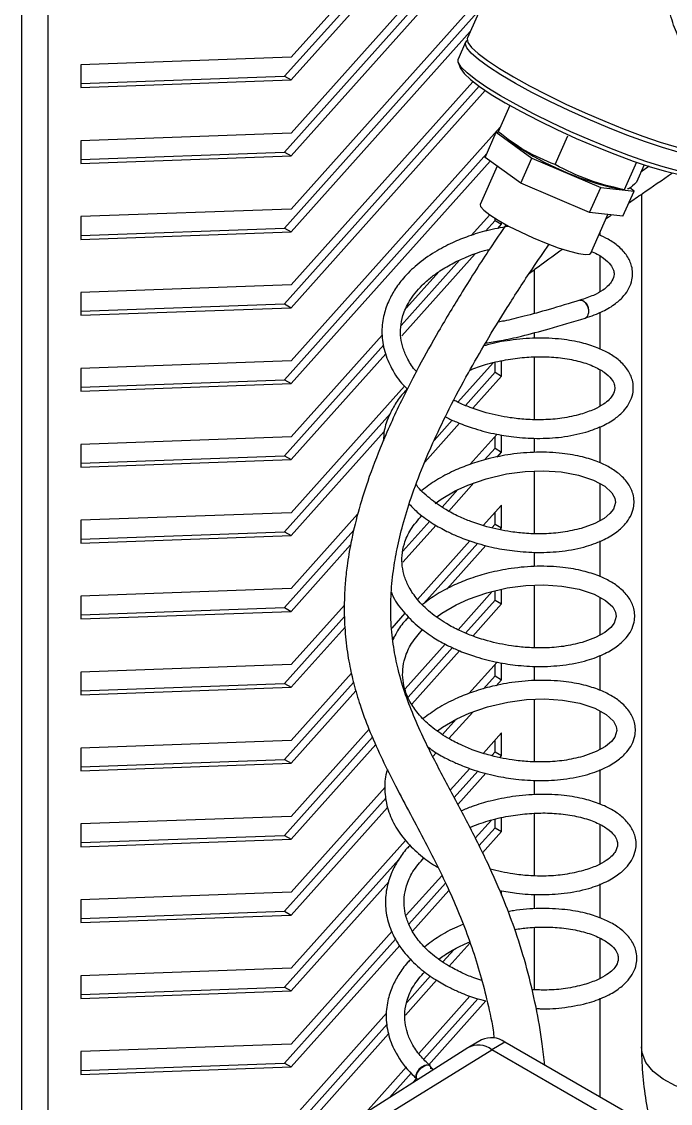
# Model space of a CAD drawing. Extents: x 150 to 4150, y 50 to 2920.
# Drawn here: x 3065.1 to 3239.5, y 1683.2 to 1974.1 of the extents above; entities that cross this region are included whole.
import ezdxf

# ---------------------------------------------------------------- set-up
doc = ezdxf.new("R2010")
doc.units = 0
doc.header["$LTSCALE"] = 10
doc.linetypes.add('SLD-KATı', pattern=[0])
doc.layers.get('0').update_dxf_attribs({"linetype": 'CONTINUOUS'})

msp = doc.modelspace()

# ---------------------------------------------------------------- linework, layer by layer
at = {"color": 7, "linetype": 'SLD-KATı'}
for p, q in [((3065.09, 2074.77), (3065.09, 1495.14)), ((3072.16, 2015.57), (3072.16, 1539.93)), ((3135.8, 1959.43), (3168.7, 1996.24)), ((3167.04, 1997.5), (3137.56, 1964.53)), ((3137.56, 1958.41), (3170.31, 1995.04)), ((3195.18, 1992.88), (3184.93, 1969.7)), ((3178.74, 1990.17), (3137.56, 1944.12)), ((3135.8, 1939.01), (3180.58, 1989.11)), ((3137.56, 1937.99), (3182.35, 1988.09)), ((3191.04, 1983.52), (3137.56, 1923.7)), ((3135.8, 1918.6), (3188.31, 1977.34)), ((3137.56, 1917.58), (3185.69, 1971.41)), ((3184.43, 1968.57), (3182.44, 1964.04)), ((3137.56, 1964.53), (3081, 1962.49)), ((3081, 1962.49), (3081, 1956.37)), ((3182.49, 1963.09), (3183.13, 1961.48)), ((3081, 1957.45), (3135.8, 1959.43)), ((3081, 1956.37), (3137.56, 1958.41)), ((3135.8, 1959.43), (3137.56, 1958.41)), ((3186.43, 1957.95), (3137.56, 1903.29)), ((3135.8, 1898.19), (3188.11, 1956.7)), ((3137.56, 1897.16), (3189.76, 1955.55)), ((3196.34, 1951.56), (3193.21, 1944.48)), ((3137.56, 1944.12), (3081, 1942.08)), ((3193.77, 1945.75), (3137.56, 1882.88)), ((3189.73, 1937.58), (3192.72, 1944.36)), ((3192.37, 1943.55), (3192.37, 1944.17)), ((3192.72, 1944.36), (3202.27, 1937.42)), ((3193.5, 1944.28), (3192.72, 1944.36)), ((3208.52, 1935.64), (3211.95, 1943.42)), ((3081, 1942.08), (3081, 1935.96)), ((3195.89, 1942.41), (3198.3, 1940.65)), ((3081, 1937.04), (3135.8, 1939.01)), ((3081, 1935.96), (3137.56, 1937.99)), ((3135.8, 1939.01), (3137.56, 1937.99)), ((3135.8, 1877.77), (3190.18, 1938.6)), ((3199.27, 1930.64), (3189.73, 1937.58)), ((3199.27, 1930.64), (3202.27, 1937.42)), ((3202.27, 1937.42), (3220.79, 1929.52)), ((3137.56, 1876.75), (3191.07, 1936.6)), ((3192.94, 1935.24), (3188.39, 1924.93)), ((3230.39, 1936.3), (3227.11, 1928.88)), ((3232.45, 1935.61), (3230.4, 1930.97)), ((3231.74, 1934), (3231.74, 1933.77)), ((3217.79, 1922.73), (3199.27, 1930.64)), ((3217.79, 1922.73), (3220.79, 1929.52)), ((3220.79, 1929.52), (3229.76, 1928.55)), ((3223.06, 1929.71), (3227.38, 1928.83)), ((3226.77, 1921.77), (3229.76, 1928.55)), ((3227.18, 1928.9), (3227.11, 1928.88)), ((3229.76, 1928.55), (3228.62, 1929.38)), ((3231.74, 1927.69), (3231.74, 1698.42)), ((3137.56, 1923.7), (3081, 1921.67)), ((3226.77, 1921.77), (3217.79, 1922.73)), ((3081, 1921.67), (3081, 1915.54)), ((3190.94, 1922.17), (3185.96, 1916.6)), ((3189.8, 1917.76), (3192.37, 1920.63)), ((3192.37, 1920.63), (3192.37, 1921.23)), ((3192.37, 1920.63), (3194.13, 1919.61)), ((3194.13, 1919.61), (3194.13, 1920.19)), ((3218.12, 1911.8), (3222.71, 1922.2)), ((3222.24, 1921.14), (3223.64, 1922.1)), ((3081, 1916.63), (3135.8, 1918.6)), ((3081, 1915.54), (3137.56, 1917.58)), ((3135.8, 1918.6), (3137.56, 1917.58)), ((3193.09, 1918.45), (3194.13, 1919.61)), ((3220.65, 1916.6), (3220.65, 1917.54)), ((3167.29, 1889.59), (3186.99, 1911.62)), ((3167.1, 1892.38), (3182.82, 1909.96)), ((3220.65, 1901.5), (3220.65, 1910.97)), ((3177.24, 1906.84), (3168.57, 1897.15)), ((3202.97, 1895.63), (3202.97, 1907.44)), ((3137.56, 1903.29), (3081, 1901.25)), ((3081, 1901.25), (3081, 1895.13)), ((3081, 1896.21), (3135.8, 1898.19)), ((3081, 1895.13), (3137.56, 1897.16)), ((3135.8, 1898.19), (3137.56, 1897.16)), ((3216.64, 1894.4), (3216.82, 1894.47)), ((3220.65, 1886.01), (3220.65, 1895.93)), ((3162.03, 1889.83), (3137.56, 1862.46)), ((3202.97, 1888.94), (3202.97, 1890.47)), ((3135.8, 1857.36), (3162.44, 1887.16)), ((3137.56, 1882.88), (3081, 1880.84)), ((3137.56, 1856.34), (3162.97, 1884.76)), ((3191.84, 1882.35), (3182.37, 1871.75)), ((3192.37, 1879.81), (3192.37, 1882.47)), ((3194.13, 1878.79), (3194.13, 1882.89)), ((3202.97, 1867.1), (3202.97, 1883.91)), ((3081, 1880.84), (3081, 1874.72)), ((3184.39, 1870.89), (3192.37, 1879.81)), ((3192.37, 1879.81), (3194.13, 1878.79)), ((3220.65, 1870.72), (3220.65, 1880.4)), ((3081, 1875.8), (3135.8, 1877.77)), ((3081, 1874.72), (3137.56, 1876.75)), ((3135.8, 1877.77), (3137.56, 1876.75)), ((3186.38, 1870.12), (3194.13, 1878.79)), ((3168.01, 1876.1), (3137.56, 1842.05)), ((3135.8, 1836.94), (3164.23, 1868.75)), ((3173.47, 1855.68), (3182.82, 1866.13)), ((3175.98, 1861.48), (3180.88, 1866.96)), ((3220.65, 1855.43), (3220.65, 1865.19)), ((3137.56, 1862.46), (3081, 1860.43)), ((3137.56, 1835.92), (3162.58, 1863.9)), ((3192.94, 1863.16), (3185.69, 1855.06)), ((3192.37, 1859.39), (3192.37, 1862.52)), ((3194.13, 1858.37), (3194.13, 1862.97)), ((3202.97, 1858.25), (3202.97, 1862.08)), ((3081, 1860.43), (3081, 1854.3)), ((3189.53, 1856.22), (3192.37, 1859.39)), ((3192.37, 1859.39), (3194.13, 1858.37)), ((3081, 1855.39), (3135.8, 1857.36)), ((3081, 1854.3), (3137.56, 1856.34)), ((3135.8, 1857.36), (3137.56, 1856.34)), ((3192.9, 1856.99), (3194.13, 1858.37)), ((3202.97, 1836.43), (3202.97, 1853.23)), ((3179.92, 1842.48), (3186.68, 1850.04)), ((3178.2, 1843.55), (3182.4, 1848.25)), ((3220.65, 1839.94), (3220.65, 1849.83)), ((3137.56, 1842.05), (3081, 1840.01)), ((3155.43, 1841.62), (3137.56, 1821.63)), ((3194.13, 1844.08), (3189.22, 1838.59)), ((3192.37, 1838.98), (3192.37, 1842.11)), ((3194.13, 1837.96), (3194.13, 1844.08)), ((3081, 1840.01), (3081, 1833.89)), ((3167.61, 1831.71), (3174.82, 1839.77)), ((3167.61, 1828.71), (3176.52, 1838.67)), ((3191.49, 1838), (3192.37, 1838.98)), ((3192.37, 1838.98), (3194.13, 1837.96)), ((3081, 1834.97), (3135.8, 1836.94)), ((3081, 1833.89), (3137.56, 1835.92)), ((3135.8, 1816.53), (3154.43, 1837.37)), ((3135.8, 1836.94), (3137.56, 1835.92)), ((3193.74, 1837.52), (3194.13, 1837.96)), ((3137.56, 1815.51), (3153.53, 1833.37)), ((3185.57, 1834.5), (3171.49, 1818.75)), ((3173.25, 1817.6), (3187.76, 1833.83)), ((3179.44, 1821.53), (3189.92, 1833.25)), ((3220.65, 1824.85), (3220.65, 1834.44)), ((3202.97, 1827.56), (3202.97, 1831.42)), ((3137.56, 1821.63), (3081, 1819.6)), ((3192.37, 1818.57), (3192.37, 1821.03)), ((3194.13, 1817.55), (3194.13, 1821.45)), ((3202.97, 1805.76), (3202.97, 1822.55)), ((3081, 1819.6), (3081, 1813.47)), ((3191.62, 1820.86), (3182.43, 1810.58)), ((3184.43, 1809.69), (3192.37, 1818.57)), ((3192.37, 1818.57), (3194.13, 1817.55)), ((3220.65, 1809.17), (3220.65, 1819.26)), ((3081, 1814.56), (3135.8, 1816.53)), ((3081, 1813.47), (3137.56, 1815.51)), ((3135.8, 1816.53), (3137.56, 1815.51)), ((3151.86, 1817.21), (3137.56, 1801.22)), ((3186.4, 1808.89), (3194.13, 1817.55)), ((3135.8, 1796.12), (3151.87, 1814.1)), ((3168.13, 1815), (3164.58, 1811.03)), ((3137.56, 1795.1), (3152.05, 1811.3)), ((3164.87, 1808.23), (3165.29, 1808.7)), ((3178.98, 1806.72), (3168.2, 1794.66)), ((3169, 1792.43), (3180.92, 1805.76)), ((3170, 1790.55), (3182.84, 1804.92)), ((3220.65, 1794.26), (3220.65, 1803.7)), ((3137.56, 1801.22), (3081, 1799.19)), ((3192.91, 1801.88), (3185.34, 1793.42)), ((3192.37, 1798.15), (3192.37, 1801.28)), ((3194.13, 1797.13), (3194.13, 1801.68)), ((3202.97, 1796.88), (3202.97, 1800.76)), ((3081, 1799.19), (3081, 1793.06)), ((3153.76, 1798.92), (3137.56, 1780.81)), ((3189.26, 1794.68), (3192.37, 1798.15)), ((3192.37, 1798.15), (3194.13, 1797.13)), ((3081, 1794.15), (3135.8, 1796.12)), ((3081, 1793.06), (3137.56, 1795.1)), ((3135.8, 1775.7), (3154.32, 1796.42)), ((3135.8, 1796.12), (3137.56, 1795.1)), ((3192.7, 1795.53), (3194.13, 1797.13)), ((3137.56, 1774.68), (3154.96, 1794.14)), ((3202.97, 1775.09), (3202.97, 1791.87)), ((3178.29, 1782.4), (3181.95, 1786.5)), ((3179.98, 1781.3), (3186.37, 1788.45)), ((3220.65, 1778.39), (3220.65, 1788.69)), ((3158.49, 1783.8), (3137.56, 1760.39)), ((3137.56, 1780.81), (3081, 1778.77)), ((3135.8, 1755.29), (3159.41, 1781.7)), ((3194.13, 1782.84), (3189.23, 1777.36)), ((3192.37, 1777.74), (3192.37, 1780.87)), ((3194.13, 1776.72), (3194.13, 1782.84)), ((3081, 1778.77), (3081, 1772.65)), ((3137.56, 1754.27), (3160.29, 1779.69)), ((3174.69, 1778.38), (3174.91, 1778.63)), ((3175.67, 1776.48), (3176.58, 1777.5)), ((3191.47, 1776.74), (3192.37, 1777.74)), ((3192.37, 1777.74), (3194.13, 1776.72)), ((3081, 1773.73), (3135.8, 1775.7)), ((3081, 1772.65), (3137.56, 1774.68)), ((3135.8, 1775.7), (3137.56, 1774.68)), ((3193.72, 1776.26), (3194.13, 1776.72)), ((3185.59, 1773.29), (3180.35, 1767.42)), ((3181.38, 1765.46), (3187.76, 1772.59)), ((3182.38, 1763.57), (3189.92, 1772.01)), ((3220.65, 1763.68), (3220.65, 1772.95)), ((3202.97, 1766.19), (3202.97, 1770.1)), ((3162.79, 1768.2), (3137.56, 1739.98)), ((3135.8, 1734.88), (3163.06, 1765.37)), ((3137.56, 1733.86), (3163.45, 1762.81)), ((3137.56, 1760.39), (3081, 1758.36)), ((3194.13, 1756.31), (3194.13, 1760.02)), ((3202.97, 1744.42), (3202.97, 1761.19)), ((3081, 1758.36), (3081, 1752.23)), ((3191.4, 1759.37), (3187.05, 1754.51)), ((3188.05, 1752.5), (3192.37, 1757.33)), ((3192.37, 1757.33), (3192.37, 1759.6)), ((3192.37, 1757.33), (3194.13, 1756.31)), ((3220.65, 1747.61), (3220.65, 1758.12)), ((3081, 1753.32), (3135.8, 1755.29)), ((3081, 1752.23), (3137.56, 1754.27)), ((3135.8, 1755.29), (3137.56, 1754.27)), ((3189.01, 1750.57), (3194.13, 1756.31)), ((3168.29, 1753.94), (3137.56, 1719.57)), ((3135.8, 1714.46), (3166.51, 1748.81)), ((3137.56, 1713.44), (3163.78, 1742.76)), ((3178.03, 1744.42), (3168.52, 1733.78)), ((3169.23, 1731.44), (3179.03, 1742.41)), ((3137.56, 1739.98), (3081, 1737.94)), ((3170.17, 1729.5), (3179.98, 1740.48)), ((3194.13, 1739.18), (3194.13, 1740.4)), ((3220.65, 1733.07), (3220.65, 1742.21)), ((3081, 1737.94), (3081, 1731.82)), ((3202.97, 1735.5), (3202.97, 1739.44)), ((3081, 1732.9), (3135.8, 1734.88)), ((3081, 1731.82), (3137.56, 1733.86)), ((3135.8, 1734.88), (3137.56, 1733.86)), ((3164.7, 1729.51), (3137.56, 1699.15)), ((3202.97, 1713.75), (3202.97, 1730.51)), ((3135.8, 1694.05), (3165.59, 1727.38)), ((3137.56, 1693.03), (3166.77, 1725.7)), ((3180.04, 1720.12), (3185.67, 1726.42)), ((3220.65, 1716.84), (3220.65, 1727.55)), ((3178.37, 1721.26), (3181.34, 1724.58)), ((3137.56, 1719.57), (3081, 1717.53)), ((3081, 1717.53), (3081, 1711.41)), ((3168.26, 1706.95), (3176.65, 1716.33)), ((3168.63, 1710.37), (3175, 1717.49)), ((3081, 1712.49), (3135.8, 1714.46)), ((3081, 1711.41), (3137.56, 1713.44)), ((3135.8, 1714.46), (3137.56, 1713.44)), ((3185.62, 1712.08), (3171.84, 1696.66)), ((3173.22, 1695.08), (3187.76, 1711.34)), ((3174.47, 1693.49), (3189.92, 1710.76)), ((3220.65, 1684.89), (3220.65, 1711.46)), ((3163.23, 1707.44), (3137.56, 1678.74)), ((3135.8, 1673.64), (3163.36, 1704.47)), ((3137.56, 1672.62), (3163.76, 1701.91)), ((3137.56, 1699.15), (3081, 1697.12)), ((3188.77, 1700.31), (3185.23, 1698.27)), ((3195.02, 1699.69), (3191.48, 1697.65)), ((3350.58, 1609.89), (3195.02, 1699.69)), ((3081, 1697.12), (3081, 1690.99)), ((3185.08, 1698.18), (3145.82, 1673.22)), ((3151.61, 1673.02), (3191.48, 1697.65)), ((3347.05, 1607.85), (3191.48, 1697.65)), ((3081, 1692.08), (3135.8, 1694.05)), ((3081, 1690.99), (3137.56, 1693.03)), ((3135.8, 1694.05), (3137.56, 1693.03)), ((3168.57, 1693.01), (3157.54, 1680.67)), ((3175.77, 1692.26), (3174.96, 1693.23)), ((3164.01, 1684.78), (3169.85, 1691.32)), ((3170.22, 1688.73), (3171.25, 1689.88))]:
    msp.add_line(p, q, dxfattribs=at)
at = {"color": 7, "linetype": 'SLD-KATı', "flags": 128}
for points in [[(3184.93, 1969.7), (3184.88, 1969.55), (3185.08, 1968.52), (3186.08, 1967.17), (3187.86, 1965.52), (3190.38, 1963.61), (3193.57, 1961.5), (3197.36, 1959.21)], [(3245.25, 1938.1), (3241.6, 1939), (3237.41, 1940.23), (3232.79, 1941.77), (3227.84, 1943.58), (3222.67, 1945.62), (3217.41, 1947.85), (3212.18, 1950.2), (3207.11, 1952.63), (3202.31, 1955.08), (3197.89, 1957.49), (3193.96, 1959.81), (3190.61, 1961.97), (3187.92, 1963.94), (3185.96, 1965.65), (3184.76, 1967.08), (3184.36, 1968.19), (3184.76, 1968.96), (3184.89, 1969.04)], [(3251.04, 1933.73), (3250.71, 1933.34), (3249.51, 1932.94), (3247.54, 1932.92), (3244.85, 1933.27), (3241.5, 1933.98), (3237.57, 1935.05), (3233.15, 1936.44), (3228.35, 1938.12), (3223.27, 1940.05), (3218.05, 1942.19), (3212.79, 1944.49), (3207.62, 1946.89), (3202.67, 1949.34), (3198.04, 1951.77), (3193.86, 1954.14), (3190.21, 1956.39), (3187.18, 1958.46), (3184.85, 1960.31), (3183.26, 1961.88), (3182.46, 1963.16), (3182.44, 1964.04)], [(3183.13, 1961.48), (3183.16, 1961.42), (3184.06, 1960.11), (3185.76, 1958.5), (3188.2, 1956.63), (3191.34, 1954.53), (3195.09, 1952.28), (3199.36, 1949.9), (3204.05, 1947.48), (3209.03, 1945.07), (3214.19, 1942.71), (3219.41, 1940.49), (3224.54, 1938.44), (3229.48, 1936.62), (3234.08, 1935.08), (3238.25, 1933.85), (3241.87, 1932.96), (3244.86, 1932.44), (3247.15, 1932.29), (3248.68, 1932.52), (3248.68, 1932.52)], [(3197.36, 1959.21), (3201.66, 1956.82), (3206.38, 1954.38), (3211.39, 1951.94), (3216.6, 1949.56), (3221.86, 1947.29), (3227.06, 1945.2), (3232.08, 1943.33), (3236.79, 1941.71), (3241.1, 1940.4), (3244.89, 1939.42), (3248.08, 1938.8), (3250.6, 1938.54), (3252.38, 1938.66), (3253.38, 1939.15), (3253.54, 1939.39)], [(3188.39, 1924.93), (3188.49, 1924.36), (3189.35, 1923.39), (3190.95, 1922.16), (3193.22, 1920.71), (3196.03, 1919.14), (3199.23, 1917.53), (3202.65, 1915.97), (3206.1, 1914.53), (3209.39, 1913.3), (3212.36, 1912.35), (3214.83, 1911.72), (3216.68, 1911.44), (3217.81, 1911.54), (3218.12, 1911.8)], [(3215.17, 1899.17), (3215.6, 1899.22), (3216.25, 1898.97), (3216.84, 1898.39), (3217.29, 1897.56), (3217.53, 1896.62), (3217.53, 1895.7)], [(3217.51, 1896.75), (3217.28, 1897.58), (3216.81, 1898.4), (3216.21, 1898.97), (3215.56, 1899.21), (3215.17, 1899.17)], [(3176.27, 1844.52), (3177.91, 1845.71), (3181.69, 1847.92), (3185.02, 1849.46), (3189.96, 1851.19), (3195.42, 1852.47), (3200.47, 1853.14), (3205.27, 1853.31), (3210.12, 1853.01), (3214.8, 1852.16), (3218.83, 1850.82), (3221.89, 1849.15), (3223.81, 1847.38), (3224.59, 1845.93), (3224.74, 1844.79), (3224.19, 1843), (3223.28, 1841.83), (3221.7, 1840.52), (3219.21, 1839.15), (3215.57, 1837.84), (3215.57, 1837.84)], [(3176.73, 1814.04), (3178.1, 1815.04), (3181.88, 1817.25), (3185.21, 1818.78), (3190.15, 1820.51), (3195.61, 1821.8), (3200.66, 1822.46), (3205.46, 1822.64), (3210.31, 1822.33), (3214.99, 1821.49), (3219.02, 1820.15), (3222.08, 1818.48), (3224, 1816.71), (3224.78, 1815.26), (3224.93, 1814.12), (3224.38, 1812.33), (3223.47, 1811.16), (3221.89, 1809.85), (3219.4, 1808.48), (3215.76, 1807.16), (3215.76, 1807.16)], [(3176.92, 1783.37), (3178.29, 1784.36), (3182.07, 1786.58), (3185.4, 1788.11), (3190.34, 1789.84), (3195.8, 1791.13), (3200.85, 1791.79), (3205.64, 1791.97), (3210.5, 1791.66), (3215.18, 1790.81), (3219.21, 1789.48), (3222.27, 1787.8), (3224.19, 1786.03), (3224.97, 1784.59), (3225.12, 1783.44), (3224.57, 1781.66), (3223.66, 1780.48), (3222.07, 1779.17), (3219.58, 1777.8), (3215.95, 1776.49), (3215.95, 1776.49)], [(3173.45, 1693.36), (3172.64, 1692.93), (3171.91, 1692.28), (3171.36, 1691.53), (3171.08, 1690.78), (3171.11, 1690.14), (3171.28, 1689.85)], [(3171.58, 1689.59), (3171.57, 1689.6), (3171.25, 1689.98), (3171.22, 1690.6), (3171.47, 1691.36), (3171.98, 1692.15), (3172.66, 1692.85), (3173.41, 1693.35), (3174.12, 1693.57), (3174.67, 1693.48), (3174.99, 1693.1), (3175.02, 1692.48)]]:
    msp.add_lwpolyline(points, dxfattribs=at)
at = {"color": 8, "linetype": 'SLD-KATı', "flags": 128}
msp.add_lwpolyline([(3270.15, 1689.24), (3266.62, 1687.58), (3262.58, 1686.36), (3258.21, 1685.64), (3253.67, 1685.44), (3249.15, 1685.77), (3244.84, 1686.62), (3240.92, 1687.95), (3237.54, 1689.71), (3234.85, 1691.83), (3232.95, 1694.22), (3231.92, 1696.78), (3231.74, 1698.42)], dxfattribs=at)
at = {"color": 7, "linetype": 'SLD-KATı'}
for centre, radius, start, end in [((3242.56, 2007.34), 80.04, 236.4318, 255.896), ((3216.08, 1895.73), 1.44, 291.3766, 358.7044), ((3187.87, 1692.94), 5.94, 52.5395, 118.0586), ((3191.36, 1694.58), 6.29, 54.3824, 114.3071), ((3174.12, 1692.24), 1.29, 49.7051, 119.2431)]:
    msp.add_arc(centre, radius, start, end, dxfattribs=at)
at = {"color": 8, "linetype": 'SLD-KATı'}
msp.add_open_spline([(3247.69, 1960.93), (3246.62, 1962.13), (3244.49, 1964.52), (3241.86, 1969.24), (3239.85, 1974.46), (3238.56, 1979.73), (3238.59, 1983.27), (3238.6, 1984.84)], degree=3, knots=[0, 0, 0, 0, 0.207601, 0.416051, 0.623063, 0.831546, 1, 1, 1, 1], dxfattribs=at)
at = {"color": 7, "linetype": 'SLD-KATı'}
msp.add_open_spline([(3208.52, 1935.64), (3205.81, 1936.76), (3200.4, 1939), (3195.61, 1942.65), (3193.21, 1944.48)], degree=3, dxfattribs=at)
for points, knots in [([(3227.11, 1928.88), (3223.89, 1929.65), (3217.38, 1931.2), (3211.49, 1934.15), (3208.52, 1935.64)], [0, 0, 0, 0, 0.495216, 1, 1, 1, 1]), ([(3233.81, 1935.19), (3233.22, 1934.79), (3232.48, 1934.27), (3231.74, 1933.77), (3231.59, 1933.66)], [0, 0, 0, 0, 0.7859018, 1, 1, 1, 1]), ([(3228.35, 1925.36), (3229.56, 1926.19), (3233.4, 1928.85), (3237.36, 1931.56), (3240.07, 1933.43)], [0, 0, 0, 0, 0.314569, 1, 1, 1, 1]), ([(3230.4, 1930.97), (3229.67, 1930.21), (3228.71, 1929.21), (3228.16, 1929.14), (3228.03, 1929.12)], [0, 0, 0, 0, 0.75234, 1, 1, 1, 1]), ([(3195.39, 1919.51), (3193.96, 1917.43), (3189.9, 1911.52), (3183.8, 1901.95), (3177.39, 1891.3), (3172.06, 1881.76), (3166.88, 1871.69), (3162.15, 1861.35), (3158.2, 1851.01), (3155.43, 1842.07), (3153.64, 1834.48), (3152.61, 1828.22), (3152.08, 1823.27), (3151.83, 1818.88), (3151.8, 1813.72), (3152.18, 1807.75), (3153.09, 1801.59), (3154.42, 1795.73), (3156.16, 1789.85), (3158.53, 1783.5), (3161.61, 1776.52), (3166.51, 1766.68), (3172.95, 1754.9), (3180.1, 1740.75), (3185, 1728.75), (3188.18, 1718.91), (3190.19, 1711.2), (3191.54, 1705.18), (3192.05, 1701.47), (3192.15, 1700.73)], [0, 0, 0, 0, 0.02445, 0.069476, 0.108858, 0.143441, 0.173956, 0.217383, 0.253384, 0.28349, 0.313188, 0.336736, 0.354599, 0.371079, 0.389309, 0.418541, 0.448288, 0.47425, 0.503704, 0.539871, 0.582138, 0.624408, 0.717665, 0.802649, 0.879978, 0.916806, 0.952681, 0.99055, 1, 1, 1, 1]), ([(3195.9, 1919.01), (3193.98, 1918.67), (3190.36, 1918.04), (3185.34, 1916.49), (3180.64, 1914.6), (3175.89, 1912.08), (3171.39, 1908.89), (3167.83, 1905.39), (3165.32, 1902.02), (3163.48, 1898.56), (3162.2, 1894.64), (3161.78, 1890.14), (3162.49, 1885.38), (3164.49, 1880.72), (3166.68, 1877.32), (3168.44, 1875.67), (3168.82, 1875.31)], [0, 0, 0, 0, 0.077863, 0.146133, 0.208634, 0.282675, 0.367749, 0.446467, 0.509563, 0.568108, 0.638233, 0.719929, 0.805179, 0.890839, 0.976396, 1, 1, 1, 1]), ([(3205.72, 1693.52), (3205.52, 1695.42), (3204.96, 1700.83), (3203.4, 1709.5), (3201.03, 1719.57), (3198.13, 1728.96), (3194.59, 1738.46), (3190.27, 1748.27), (3184.96, 1758.84), (3179.27, 1769.41), (3174.42, 1778.66), (3170.84, 1786.42), (3168.23, 1793.13), (3166.34, 1799.45), (3165.02, 1805.86), (3164.32, 1812.36), (3164.27, 1819.24), (3164.88, 1825.95), (3165.98, 1832.39), (3167.56, 1838.96), (3169.85, 1846.42), (3172.74, 1854.13), (3176.22, 1862.15), (3180.26, 1870.51), (3184.93, 1879.27), (3190.16, 1888.36), (3195.9, 1897.7), (3201.56, 1906.48), (3205.4, 1912.05), (3206.91, 1914.24)], [0, 0, 0, 0, 0.022516, 0.063845, 0.1092, 0.155956, 0.197081, 0.252592, 0.314237, 0.379738, 0.446097, 0.486629, 0.523077, 0.560526, 0.591368, 0.622834, 0.654093, 0.681558, 0.704259, 0.727716, 0.753494, 0.78372, 0.80832, 0.837308, 0.871625, 0.90155, 0.935696, 0.974729, 1, 1, 1, 1]), ([(3216.61, 1894.39), (3218.25, 1894.95), (3221.35, 1896.01), (3224.75, 1898.14), (3227.03, 1900.27), (3228.5, 1902.41), (3229.25, 1904.48), (3229.44, 1906.52), (3229.12, 1908.68), (3227.99, 1911.17), (3225.76, 1913.62), (3223.13, 1915.51), (3221.15, 1916.39), (3220.31, 1916.76)], [0, 0, 0, 0, 0.120995, 0.228773, 0.323125, 0.403714, 0.488786, 0.555326, 0.622685, 0.727248, 0.832414, 0.928208, 1, 1, 1, 1]), ([(3171.36, 1879.85), (3171.28, 1879.93), (3170.19, 1881), (3168.95, 1883.15), (3167.18, 1887.03), (3166.73, 1891.06), (3167.56, 1895.32), (3169.31, 1899.21), (3172.06, 1902.65), (3175.04, 1905.3), (3177.85, 1907.33), (3181, 1909.18), (3185.06, 1911.03), (3188.29, 1912.25), (3190.43, 1912.74), (3190.86, 1912.83)], [0, 0, 0, 0, 0.0069568, 0.0951213, 0.1716072, 0.3178624, 0.3975871, 0.4981517, 0.6194621, 0.6848791, 0.7406728, 0.8217947, 0.88689, 0.9774729, 1, 1, 1, 1]), ([(3201.63, 1906.44), (3202.65, 1907.21), (3205.47, 1909.32), (3208.58, 1911.54), (3210.57, 1912.95)], [0, 0, 0, 0, 0.363808, 1, 1, 1, 1]), ([(3218.3, 1912.22), (3218.35, 1912.2), (3219.79, 1911.73), (3221.61, 1910.5), (3223.5, 1908.85), (3224.27, 1907.35), (3224.46, 1906), (3224.03, 1904.54), (3222.92, 1903.1), (3221.32, 1901.78), (3218.85, 1900.39), (3216.47, 1899.6), (3215.19, 1899.18)], [0, 0, 0, 0, 0.00477, 0.13793, 0.268316, 0.373612, 0.459223, 0.583233, 0.66602, 0.762765, 0.873797, 1, 1, 1, 1]), ([(3215.16, 1899.17), (3212.37, 1898.32), (3207.15, 1896.73), (3200.4, 1894.9), (3195.83, 1893.77), (3193.76, 1893.39), (3193.25, 1893.29)], [0, 0, 0, 0, 0.348348, 0.651232, 0.914316, 1, 1, 1, 1]), ([(3189.83, 1887.69), (3191.17, 1887.89), (3194.16, 1888.31), (3199.86, 1889.6), (3207.39, 1891.59), (3213.35, 1893.39), (3216.64, 1894.4)], [0, 0, 0, 0, 0.176896, 0.395103, 0.665121, 1, 1, 1, 1]), ([(3216.8, 1863.71), (3218.44, 1864.27), (3221.54, 1865.33), (3224.94, 1867.47), (3227.22, 1869.59), (3228.69, 1871.74), (3229.44, 1873.81), (3229.63, 1875.85), (3229.31, 1878.01), (3228.18, 1880.49), (3225.96, 1882.96), (3223.11, 1884.94), (3219.78, 1886.51), (3215.58, 1887.86), (3210.07, 1888.82), (3203.48, 1889.14), (3196.71, 1888.52), (3191.97, 1887.71), (3189.7, 1887), (3189.38, 1886.9)], [0, 0, 0, 0, 0.073346, 0.13868, 0.195875, 0.244727, 0.296297, 0.336634, 0.377466, 0.440851, 0.504601, 0.562671, 0.617382, 0.680376, 0.75414, 0.838142, 0.919174, 0.988588, 1, 1, 1, 1]), ([(3185.65, 1880.41), (3187.01, 1880.92), (3190.1, 1882.08), (3195.08, 1883.2), (3200.26, 1883.89), (3205.25, 1884.07), (3210.13, 1883.75), (3214.81, 1882.9), (3218.85, 1881.53), (3221.87, 1879.85), (3223.68, 1878.17), (3224.46, 1876.67), (3224.65, 1875.32), (3224.22, 1873.86), (3223.11, 1872.43), (3221.51, 1871.11), (3219.04, 1869.71), (3216.65, 1868.93), (3215.38, 1868.51)], [0, 0, 0, 0, 0.052466, 0.119191, 0.180617, 0.240396, 0.304748, 0.373985, 0.446098, 0.520209, 0.592777, 0.65138, 0.699027, 0.768045, 0.814121, 0.867965, 0.929761, 1, 1, 1, 1]), ([(3168.82, 1875.31), (3168.51, 1875.01), (3167.2, 1873.76), (3165.53, 1871.33), (3163.68, 1867.89), (3162.51, 1864.57), (3162.39, 1862.32), (3162.34, 1861.39)], [0, 0, 0, 0, 0.074493, 0.317054, 0.542117, 0.811694, 1, 1, 1, 1]), ([(3215.38, 1868.51), (3213.76, 1868.12), (3210.69, 1867.37), (3205.6, 1866.97), (3200.87, 1867.07), (3195.69, 1867.61), (3190.61, 1868.67), (3185.98, 1870.19), (3183.07, 1871.36), (3181.7, 1872.11), (3181.31, 1872.32)], [0, 0, 0, 0, 0.168287, 0.318712, 0.451858, 0.567017, 0.743957, 0.865882, 0.962095, 1, 1, 1, 1]), ([(3178.92, 1867.89), (3179.03, 1867.83), (3180, 1867.28), (3182.41, 1866.24), (3186.61, 1864.64), (3191.82, 1863.26), (3197.71, 1862.3), (3203.89, 1861.92), (3210.63, 1862.25), (3214.67, 1863.21), (3216.8, 1863.71)], [0, 0, 0, 0, 0.009883, 0.085564, 0.196235, 0.343467, 0.477114, 0.631474, 0.805484, 1, 1, 1, 1]), ([(3169.3, 1844.36), (3170.1, 1843.54), (3171.97, 1841.6), (3175.48, 1839.19), (3179.03, 1837.18), (3182.58, 1835.55), (3186.81, 1833.98), (3192.01, 1832.58), (3197.9, 1831.63), (3204.09, 1831.24), (3210.79, 1831.62), (3216.68, 1832.78), (3221.72, 1834.69), (3225.13, 1836.79), (3227.41, 1838.92), (3228.88, 1841.07), (3229.63, 1843.14), (3229.82, 1845.17), (3229.5, 1847.34), (3228.37, 1849.82), (3226.15, 1852.28), (3223.29, 1854.27), (3219.97, 1855.84), (3215.76, 1857.18), (3210.25, 1858.15), (3203.68, 1858.45), (3196.89, 1857.89), (3190.83, 1856.69), (3185.72, 1855.15), (3181.02, 1853.24), (3176.57, 1850.95), (3173.96, 1848.97), (3172.71, 1848.02)], [0, 0, 0, 0, 0.024476, 0.05716, 0.084473, 0.103611, 0.131599, 0.168831, 0.202629, 0.241664, 0.285669, 0.334859, 0.374787, 0.410354, 0.44149, 0.468084, 0.496157, 0.518115, 0.540344, 0.574849, 0.609553, 0.641166, 0.670949, 0.705241, 0.745397, 0.791126, 0.835238, 0.873025, 0.904691, 0.933681, 0.968024, 1, 1, 1, 1]), ([(3215.57, 1837.84), (3213.95, 1837.44), (3210.88, 1836.7), (3205.79, 1836.3), (3201.06, 1836.39), (3195.88, 1836.94), (3190.8, 1838), (3186.15, 1839.51), (3182.44, 1841.07), (3178.6, 1843.1), (3174.71, 1845.88), (3172.1, 1848.23), (3171.21, 1849.56), (3171.16, 1849.64)], [0, 0, 0, 0, 0.119695, 0.226687, 0.321388, 0.403296, 0.529146, 0.615867, 0.684299, 0.76554, 0.87845, 0.993076, 1, 1, 1, 1]), ([(3215.76, 1807.16), (3214.14, 1806.77), (3211.07, 1806.02), (3205.98, 1805.63), (3201.25, 1805.72), (3196.07, 1806.27), (3190.99, 1807.33), (3186.34, 1808.84), (3182.62, 1810.4), (3178.8, 1812.43), (3174.83, 1815.19), (3171.5, 1818.52), (3169.28, 1821.78), (3167.59, 1825.69), (3167.1, 1829.72), (3167.96, 1833.97), (3169.53, 1837.66), (3171.63, 1840.06), (3172.71, 1841.28)], [0, 0, 0, 0, 0.07231, 0.136945, 0.194155, 0.243637, 0.319664, 0.372053, 0.413394, 0.462473, 0.530683, 0.599931, 0.659152, 0.710528, 0.808769, 0.862321, 0.929871, 1, 1, 1, 1]), ([(3164.5, 1820.66), (3164.66, 1820.24), (3165.44, 1818.25), (3167.93, 1815.04), (3171.65, 1811.36), (3175.66, 1808.51), (3179.22, 1806.51), (3182.77, 1804.88), (3187, 1803.3), (3192.2, 1801.91), (3198.09, 1800.96), (3204.28, 1800.56), (3210.98, 1800.95), (3216.87, 1802.11), (3221.91, 1804.02), (3225.32, 1806.11), (3227.6, 1808.25), (3229.07, 1810.4), (3229.82, 1812.47), (3230, 1814.5), (3229.69, 1816.66), (3228.56, 1819.15), (3226.34, 1821.61), (3223.48, 1823.6), (3220.16, 1825.17), (3215.95, 1826.51), (3210.44, 1827.48), (3203.86, 1827.78), (3197.07, 1827.21), (3191.02, 1826.02), (3185.91, 1824.48), (3181.21, 1822.57), (3176.76, 1820.28), (3174.15, 1818.3), (3172.89, 1817.35)], [0, 0, 0, 0, 0.010039, 0.047333, 0.083226, 0.113941, 0.13961, 0.157596, 0.183897, 0.218888, 0.25065, 0.287334, 0.328689, 0.374917, 0.41244, 0.445865, 0.475125, 0.500118, 0.526501, 0.547137, 0.568026, 0.600453, 0.633068, 0.662776, 0.690765, 0.722993, 0.76073, 0.803705, 0.845161, 0.880672, 0.910431, 0.937675, 0.96995, 1, 1, 1, 1]), ([(3169.2, 1813.96), (3168.89, 1813.67), (3167.58, 1812.42), (3166.13, 1810.39), (3165.23, 1808.6), (3164.9, 1807.96)], [0, 0, 0, 0, 0.163803, 0.697168, 1, 1, 1, 1]), ([(3215.95, 1776.49), (3214.33, 1776.1), (3211.26, 1775.35), (3206.17, 1774.96), (3201.44, 1775.05), (3196.26, 1775.59), (3191.18, 1776.66), (3186.53, 1778.16), (3182.81, 1779.73), (3178.98, 1781.75), (3175.02, 1784.52), (3171.68, 1787.85), (3169.47, 1791.11), (3167.77, 1795.02), (3167.29, 1799.05), (3168.14, 1803.3), (3169.72, 1806.99), (3171.82, 1809.39), (3172.89, 1810.61)], [0, 0, 0, 0, 0.07231, 0.136945, 0.194155, 0.243637, 0.319664, 0.372053, 0.413394, 0.462473, 0.530683, 0.599931, 0.659152, 0.710528, 0.808769, 0.862321, 0.929871, 1, 1, 1, 1]), ([(3174.36, 1779.02), (3174.94, 1778.59), (3176.61, 1777.35), (3179.42, 1775.85), (3182.96, 1774.2), (3187.19, 1772.63), (3192.39, 1771.23), (3198.28, 1770.28), (3204.47, 1769.89), (3211.17, 1770.28), (3217.06, 1771.43), (3222.09, 1773.34), (3225.51, 1775.44), (3227.79, 1777.58), (3229.26, 1779.72), (3230.01, 1781.79), (3230.19, 1783.83), (3229.88, 1785.99), (3228.75, 1788.48), (3226.53, 1790.94), (3223.67, 1792.92), (3220.35, 1794.49), (3216.14, 1795.84), (3210.63, 1796.81), (3204.05, 1797.11), (3197.26, 1796.54), (3191.21, 1795.35), (3186.1, 1793.8), (3181.4, 1791.9), (3176.95, 1789.6), (3174.34, 1787.63), (3173.08, 1786.67)], [0, 0, 0, 0, 0.015322, 0.043847, 0.063835, 0.093064, 0.131949, 0.167246, 0.208014, 0.253971, 0.305344, 0.347044, 0.384189, 0.416706, 0.44448, 0.4738, 0.496732, 0.519947, 0.555983, 0.592228, 0.625243, 0.656347, 0.692162, 0.734099, 0.781857, 0.827927, 0.867391, 0.900462, 0.930738, 0.966605, 1, 1, 1, 1]), ([(3163.43, 1772.96), (3163.34, 1772.69), (3162.73, 1770.91), (3162.59, 1767.44), (3163.25, 1762.69), (3165.21, 1758.01), (3168.25, 1753.68), (3172.07, 1750.04), (3175.04, 1747.79), (3176.69, 1746.87), (3176.88, 1746.77)], [0, 0, 0, 0, 0.0283794, 0.187242, 0.3530159, 0.5195848, 0.6859549, 0.8460764, 0.9830974, 1, 1, 1, 1]), ([(3193.56, 1740.49), (3195.1, 1740.21), (3198.72, 1739.56), (3204.66, 1739.23), (3211.36, 1739.6), (3217.25, 1740.76), (3222.28, 1742.67), (3225.7, 1744.77), (3227.98, 1746.9), (3229.45, 1749.05), (3230.2, 1751.12), (3230.38, 1753.16), (3230.07, 1755.32), (3228.94, 1757.8), (3226.71, 1760.26), (3223.86, 1762.25), (3220.54, 1763.82), (3216.33, 1765.16), (3210.82, 1766.14), (3204.24, 1766.43), (3197.45, 1765.87), (3191.4, 1764.67), (3186.76, 1763.31), (3184.25, 1762.25), (3183.3, 1761.85)], [0, 0, 0, 0, 0.038473, 0.09049, 0.149128, 0.214676, 0.267882, 0.315275, 0.356765, 0.392203, 0.429613, 0.458873, 0.488493, 0.534473, 0.580718, 0.622842, 0.66253, 0.708226, 0.761735, 0.822671, 0.881452, 0.931806, 0.974001, 1, 1, 1, 1]), ([(3185.59, 1757.44), (3187.22, 1758.05), (3190.58, 1759.31), (3195.84, 1760.51), (3201.02, 1761.19), (3206, 1761.38), (3210.89, 1761.06), (3215.57, 1760.2), (3219.61, 1758.84), (3222.63, 1757.16), (3224.43, 1755.48), (3225.22, 1753.98), (3225.41, 1752.63), (3224.98, 1751.17), (3223.87, 1749.74), (3222.27, 1748.42), (3219.8, 1747.02), (3217.41, 1746.24), (3216.14, 1745.82)], [0, 0, 0, 0, 0.0621, 0.128145, 0.188947, 0.248119, 0.311817, 0.380349, 0.45173, 0.525087, 0.596917, 0.654924, 0.702087, 0.770404, 0.816011, 0.869308, 0.930475, 1, 1, 1, 1]), ([(3169.58, 1752.62), (3169.27, 1752.32), (3167.95, 1751.07), (3166.29, 1748.64), (3164.42, 1745.2), (3163.15, 1741.27), (3162.72, 1736.77), (3163.45, 1732.02), (3165.4, 1727.33), (3168.44, 1723.02), (3172.23, 1719.34), (3176.23, 1716.49), (3179.79, 1714.49), (3183.34, 1712.87), (3186.58, 1711.6), (3188.98, 1711), (3189.92, 1710.76)], [0, 0, 0, 0, 0.021508, 0.09154, 0.156521, 0.234354, 0.325031, 0.419652, 0.514728, 0.60969, 0.701085, 0.779295, 0.844653, 0.890451, 0.957423, 1, 1, 1, 1]), ([(3188.8, 1716.27), (3188.08, 1716.5), (3186.22, 1717.08), (3183.2, 1718.39), (3179.36, 1720.4), (3175.4, 1723.18), (3172.06, 1726.5), (3169.84, 1729.77), (3168.15, 1733.67), (3167.67, 1737.7), (3168.52, 1741.95), (3170.09, 1745.65), (3172.2, 1748.04), (3173.27, 1749.27)], [0, 0, 0, 0, 0.040305, 0.103487, 0.178495, 0.282741, 0.388572, 0.479079, 0.557598, 0.707741, 0.789585, 0.892822, 1, 1, 1, 1]), ([(3216.14, 1745.82), (3214.52, 1745.42), (3211.45, 1744.68), (3206.35, 1744.28), (3201.63, 1744.38), (3196.55, 1744.89), (3193.12, 1745.7), (3191.08, 1746.18)], [0, 0, 0, 0, 0.229066, 0.43382, 0.615053, 0.771803, 1, 1, 1, 1]), ([(3203.45, 1708.75), (3203.82, 1708.72), (3206.5, 1708.53), (3211.53, 1708.98), (3217.44, 1710.08), (3222.47, 1712), (3225.88, 1714.09), (3228.17, 1716.23), (3229.64, 1718.38), (3230.39, 1720.45), (3230.57, 1722.48), (3230.26, 1724.65), (3229.13, 1727.13), (3226.9, 1729.59), (3224.05, 1731.58), (3220.73, 1733.15), (3216.52, 1734.49), (3211.01, 1735.47), (3204.44, 1735.72), (3199.17, 1735.42), (3196.37, 1734.84), (3195.9, 1734.75)], [0, 0, 0, 0, 0.011305, 0.083532, 0.16427, 0.229805, 0.288181, 0.339286, 0.382936, 0.429014, 0.465055, 0.501539, 0.558174, 0.615135, 0.667021, 0.715905, 0.772191, 0.8381, 0.913157, 0.98556, 1, 1, 1, 1]), ([(3183.72, 1731.27), (3183.17, 1731.05), (3180.91, 1730.17), (3177.34, 1728.24), (3174.72, 1726.28), (3173.46, 1725.33)], [0, 0, 0, 0, 0.142685, 0.586638, 1, 1, 1, 1]), ([(3197.67, 1729.98), (3198.86, 1730.15), (3201.7, 1730.57), (3206.19, 1730.69), (3211.07, 1730.39), (3215.76, 1729.53), (3219.8, 1728.17), (3222.81, 1726.49), (3224.62, 1724.81), (3225.41, 1723.31), (3225.59, 1721.96), (3225.17, 1720.5), (3224.06, 1719.06), (3222.46, 1717.75), (3219.99, 1716.35), (3217.6, 1715.56), (3216.33, 1715.14)], [0, 0, 0, 0, 0.050215, 0.119508, 0.194101, 0.274356, 0.357947, 0.443852, 0.527968, 0.595898, 0.651128, 0.731131, 0.784539, 0.846952, 0.918583, 1, 1, 1, 1]), ([(3177.29, 1722.02), (3177.75, 1722.36), (3179.31, 1723.52), (3182.06, 1725.11), (3184.51, 1726.2), (3185.57, 1726.67)], [0, 0, 0, 0, 0.188925, 0.652216, 1, 1, 1, 1]), ([(3169.77, 1721.95), (3169.46, 1721.65), (3168.14, 1720.4), (3166.48, 1717.97), (3164.61, 1714.53), (3163.34, 1710.6), (3162.91, 1706.1), (3163.64, 1701.34), (3165.82, 1696.16), (3168.64, 1692.28), (3170.96, 1690.18), (3171.41, 1689.78)], [0, 0, 0, 0, 0.032043, 0.136378, 0.233187, 0.349143, 0.484234, 0.625202, 0.766846, 0.955255, 1, 1, 1, 1]), ([(3174.9, 1693.38), (3173.97, 1694.25), (3172, 1696.11), (3170.05, 1699.1), (3168.34, 1703), (3167.86, 1707.03), (3168.71, 1711.28), (3170.28, 1714.97), (3172.39, 1717.37), (3173.46, 1718.59)], [0, 0, 0, 0, 0.11656, 0.247333, 0.360783, 0.577721, 0.695975, 0.845141, 1, 1, 1, 1]), ([(3216.33, 1715.14), (3214.71, 1714.75), (3211.63, 1714.02), (3206.78, 1713.6), (3203.64, 1713.72), (3202.29, 1713.77)], [0, 0, 0, 0, 0.389653, 0.737951, 1, 1, 1, 1]), ([(3231.74, 1698.42), (3231.76, 1697.03), (3231.81, 1693.17), (3232.47, 1686.7), (3233.37, 1680.91), (3234.21, 1677.66), (3234.39, 1676.96)], [0, 0, 0, 0, 0.19817, 0.551733, 0.904793, 1, 1, 1, 1])]:
    msp.add_open_spline(points, degree=3, knots=knots, dxfattribs=at)

doc.saveas('drawing.dxf')
